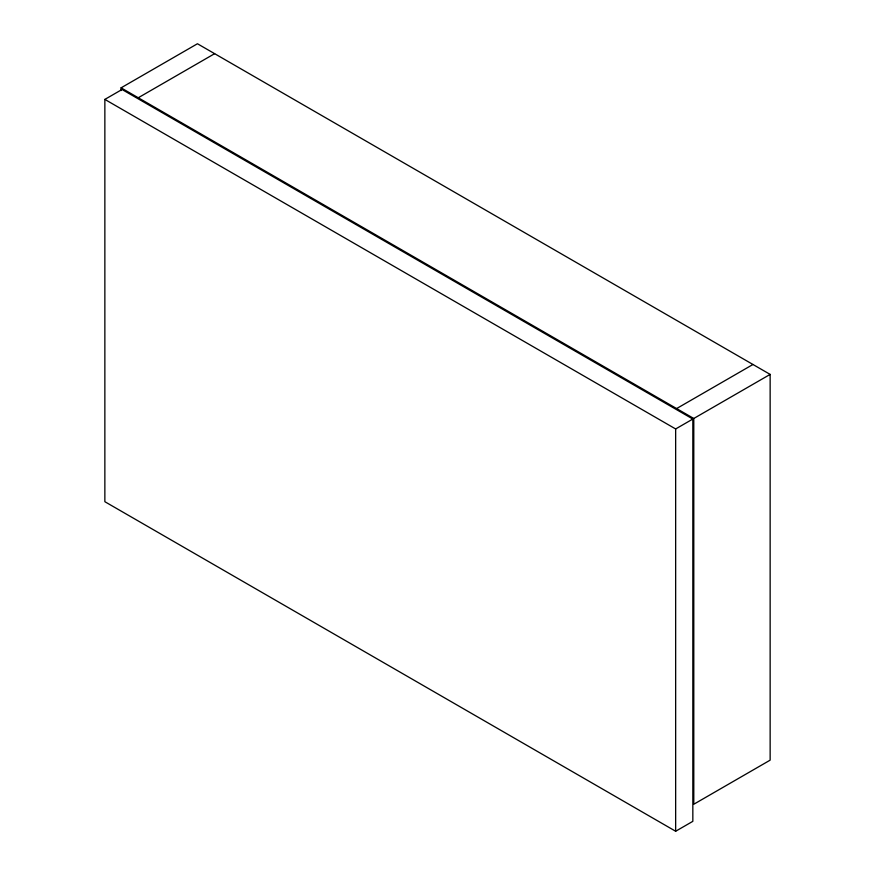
<?xml version="1.0" encoding="UTF-8"?>
<svg xmlns="http://www.w3.org/2000/svg" width="875" height="875" viewBox="0 0 875 875"><rect width="100%" height="100%" fill="white"/><g stroke="black" fill="none" stroke-linecap="round" stroke-linejoin="round"><path stroke-width="1.31" d="M121.078 87.839L197.444 43.75L770.142 374.402L770.142 760.156L693.788 804.245L693.788 418.48L121.078 87.839L121.078 90.562M104.858 99.411L122.03 89.491L692.836 419.038L692.836 821.33L675.653 831.25L104.858 501.703L104.858 99.411L675.653 428.958L692.836 419.038M138.261 97.759L214.627 53.67M676.605 408.57L752.97 364.481M693.788 418.48L770.142 374.402M675.653 428.958L675.653 831.25"/></g></svg>
